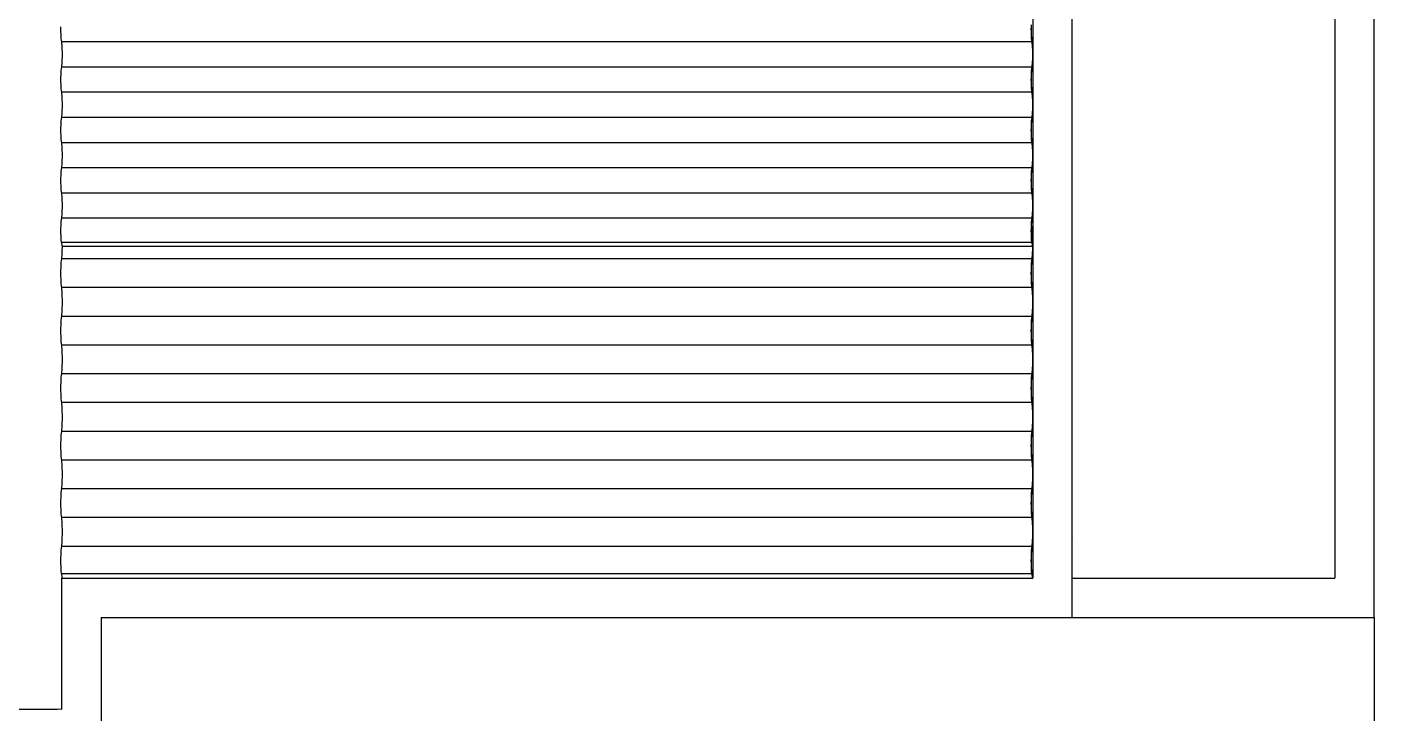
# Model space of a CAD drawing. Header units: millimetres. Extents: x 5512 to 5596, y 903 to 1082.
# Drawn here: x 5567.78 to 5576.09, y 971.57 to 975.81 of the extents above; entities that cross this region are included whole.
import ezdxf

# ---------------------------------------------------------------- set-up
doc = ezdxf.new("R2010")
doc.units = ezdxf.units.MM
doc.layers.add('0-COTAS', color=8, linetype='Continuous')

msp = doc.modelspace()

# ---------------------------------------------------------------- linework, layer by layer
at = {"layer": '0-COTAS'}
for p, q in [((5576.0936, 972.1628), (5576.0936, 1019.9533)), ((5575.8506, 1019.7103), (5575.8506, 972.4058)), ((5573.9876, 981.8026), (5573.9876, 972.4058)), ((5574.2306, 972.1628), (5574.2306, 981.8026)), ((5567.9868, 975.7925), (5567.9869, 975.808)), ((5567.9869, 975.7771), (5567.9868, 975.7925)), ((5567.9873, 975.7622), (5567.9869, 975.7771)), ((5567.988, 975.7481), (5567.9873, 975.7622)), ((5567.9889, 975.7352), (5567.988, 975.7481)), ((5573.9776, 975.7925), (5573.9778, 975.808)), ((5573.9778, 975.7771), (5573.9776, 975.7925)), ((5573.9782, 975.7622), (5573.9778, 975.7771)), ((5573.9788, 975.7481), (5573.9782, 975.7622)), ((5573.9787, 975.7925), (5573.9788, 975.8062)), ((5573.9788, 975.7789), (5573.9787, 975.7925)), ((5573.9788, 975.8062), (5573.9792, 975.8195)), ((5573.9792, 975.7656), (5573.9788, 975.7789)), ((5573.9797, 975.7352), (5573.9788, 975.7481)), ((5573.9797, 975.7531), (5573.9792, 975.7656)), ((5573.9805, 975.7417), (5573.9797, 975.7531)), ((5573.9815, 975.7318), (5573.9805, 975.7417)), ((5567.99, 975.724), (5567.9889, 975.7352)), ((5567.9912, 975.7148), (5567.99, 975.724)), ((5573.9821, 975.7148), (5567.9912, 975.7148)), ((5567.9925, 975.7055), (5567.9912, 975.7148)), ((5567.9936, 975.6943), (5567.9925, 975.7055)), ((5567.9945, 975.6815), (5567.9936, 975.6943)), ((5567.9952, 975.6674), (5567.9945, 975.6815)), ((5567.9956, 975.6524), (5567.9952, 975.6674)), ((5573.9808, 975.724), (5573.9797, 975.7352)), ((5573.9821, 975.7148), (5573.9808, 975.724)), ((5573.9815, 975.7318), (5573.9841, 975.7133)), ((5573.9834, 975.7055), (5573.9821, 975.7148)), ((5573.9845, 975.6943), (5573.9834, 975.7055)), ((5573.9853, 975.7008), (5573.9841, 975.7133)), ((5573.9854, 975.6815), (5573.9845, 975.6943)), ((5573.9863, 975.6865), (5573.9853, 975.7008)), ((5573.986, 975.6674), (5573.9854, 975.6815)), ((5573.9864, 975.6524), (5573.986, 975.6674)), ((5573.987, 975.6708), (5573.9863, 975.6865)), ((5573.9875, 975.6542), (5573.987, 975.6708)), ((5573.9876, 975.637), (5573.9875, 975.6542)), ((5567.9925, 975.5685), (5567.9936, 975.5797)), ((5567.9936, 975.5797), (5567.9945, 975.5926)), ((5567.9945, 975.5926), (5567.9952, 975.6067)), ((5567.9952, 975.6067), (5567.9956, 975.6216)), ((5567.9957, 975.637), (5567.9956, 975.6524)), ((5567.9956, 975.6216), (5567.9957, 975.637)), ((5573.9834, 975.5685), (5573.9845, 975.5797)), ((5573.9841, 975.5608), (5573.9853, 975.5733)), ((5573.9845, 975.5797), (5573.9854, 975.5926)), ((5573.9853, 975.5733), (5573.9863, 975.5875)), ((5573.9854, 975.5926), (5573.986, 975.6067)), ((5573.986, 975.6067), (5573.9864, 975.6216)), ((5573.9863, 975.5875), (5573.987, 975.6032)), ((5573.9865, 975.637), (5573.9864, 975.6524)), ((5573.9864, 975.6216), (5573.9865, 975.637)), ((5573.987, 975.6032), (5573.9875, 975.6199)), ((5573.9875, 975.6199), (5573.9876, 975.637)), ((5567.9868, 975.4815), (5567.9869, 975.4969)), ((5567.9869, 975.4969), (5567.9873, 975.5119)), ((5567.9873, 975.5119), (5567.988, 975.526)), ((5567.988, 975.526), (5567.9889, 975.5388)), ((5567.9889, 975.5388), (5567.99, 975.55)), ((5567.99, 975.55), (5567.9912, 975.5593)), ((5567.9912, 975.5593), (5567.9925, 975.5685)), ((5573.9821, 975.5593), (5567.9912, 975.5593)), ((5573.9776, 975.4815), (5573.9778, 975.4969)), ((5573.9778, 975.4969), (5573.9782, 975.5119)), ((5573.9782, 975.5119), (5573.9788, 975.526)), ((5573.9787, 975.4815), (5573.9788, 975.4952)), ((5573.9788, 975.526), (5573.9797, 975.5388)), ((5573.9788, 975.4952), (5573.9792, 975.5085)), ((5573.9792, 975.5085), (5573.9797, 975.521)), ((5573.9797, 975.5388), (5573.9808, 975.55)), ((5573.9797, 975.521), (5573.9805, 975.5324)), ((5573.9805, 975.5324), (5573.9815, 975.5423)), ((5573.9808, 975.55), (5573.9821, 975.5593)), ((5573.9815, 975.5423), (5573.9841, 975.5608)), ((5573.9821, 975.5593), (5573.9834, 975.5685)), ((5567.9869, 975.4661), (5567.9868, 975.4815)), ((5567.9873, 975.4511), (5567.9869, 975.4661)), ((5567.988, 975.437), (5567.9873, 975.4511)), ((5567.9889, 975.4242), (5567.988, 975.437)), ((5567.99, 975.413), (5567.9889, 975.4242)), ((5567.9912, 975.4038), (5567.99, 975.413)), ((5573.9821, 975.4038), (5567.9912, 975.4038)), ((5567.9925, 975.3945), (5567.9912, 975.4038)), ((5573.9778, 975.4661), (5573.9776, 975.4815)), ((5573.9782, 975.4511), (5573.9778, 975.4661)), ((5573.9788, 975.437), (5573.9782, 975.4511)), ((5573.9788, 975.4678), (5573.9787, 975.4815)), ((5573.9792, 975.4546), (5573.9788, 975.4678)), ((5573.9797, 975.4242), (5573.9788, 975.437)), ((5573.9797, 975.4421), (5573.9792, 975.4546)), ((5573.9805, 975.4307), (5573.9797, 975.4421)), ((5573.9808, 975.413), (5573.9797, 975.4242)), ((5573.9815, 975.4207), (5573.9805, 975.4307)), ((5573.9821, 975.4038), (5573.9808, 975.413)), ((5573.9841, 975.4022), (5573.9815, 975.4207)), ((5573.9834, 975.3945), (5573.9821, 975.4038)), ((5567.9936, 975.3833), (5567.9925, 975.3945)), ((5567.9945, 975.3705), (5567.9936, 975.3833)), ((5567.9952, 975.3564), (5567.9945, 975.3705)), ((5567.9956, 975.3414), (5567.9952, 975.3564)), ((5567.9957, 975.326), (5567.9956, 975.3414)), ((5567.9956, 975.3106), (5567.9957, 975.326)), ((5573.9845, 975.3833), (5573.9834, 975.3945)), ((5573.9853, 975.3898), (5573.9841, 975.4022)), ((5573.9854, 975.3705), (5573.9845, 975.3833)), ((5573.9863, 975.3755), (5573.9853, 975.3898)), ((5573.986, 975.3564), (5573.9854, 975.3705)), ((5573.9864, 975.3414), (5573.986, 975.3564)), ((5573.987, 975.3598), (5573.9863, 975.3755)), ((5573.9865, 975.326), (5573.9864, 975.3414)), ((5573.9864, 975.3106), (5573.9865, 975.326)), ((5573.9875, 975.3431), (5573.987, 975.3598)), ((5573.9876, 975.326), (5573.9875, 975.3431)), ((5573.9875, 975.3089), (5573.9876, 975.326)), ((5567.9889, 975.2278), (5567.99, 975.239)), ((5567.99, 975.239), (5567.9912, 975.2483)), ((5567.9912, 975.2483), (5567.9925, 975.2575)), ((5573.9821, 975.2483), (5567.9912, 975.2483)), ((5567.9925, 975.2575), (5567.9936, 975.2687)), ((5567.9936, 975.2687), (5567.9945, 975.2815)), ((5567.9945, 975.2815), (5567.9952, 975.2956)), ((5567.9952, 975.2956), (5567.9956, 975.3106)), ((5573.9797, 975.2278), (5573.9808, 975.239)), ((5573.9808, 975.239), (5573.9821, 975.2483)), ((5573.9815, 975.2313), (5573.9841, 975.2498)), ((5573.9821, 975.2483), (5573.9834, 975.2575)), ((5573.9834, 975.2575), (5573.9845, 975.2687)), ((5573.9841, 975.2498), (5573.9853, 975.2622)), ((5573.9845, 975.2687), (5573.9854, 975.2815)), ((5573.9853, 975.2622), (5573.9863, 975.2765)), ((5573.9854, 975.2815), (5573.986, 975.2956)), ((5573.986, 975.2956), (5573.9864, 975.3106)), ((5573.9863, 975.2765), (5573.987, 975.2922)), ((5573.987, 975.2922), (5573.9875, 975.3089)), ((5567.9868, 975.1705), (5567.9869, 975.1859)), ((5567.9869, 975.1551), (5567.9868, 975.1705)), ((5567.9869, 975.1859), (5567.9873, 975.2009)), ((5567.9873, 975.1401), (5567.9869, 975.1551)), ((5567.9873, 975.2009), (5567.988, 975.215)), ((5567.988, 975.215), (5567.9889, 975.2278)), ((5573.9776, 975.1705), (5573.9778, 975.1859)), ((5573.9778, 975.1551), (5573.9776, 975.1705)), ((5573.9778, 975.1859), (5573.9782, 975.2009)), ((5573.9782, 975.1401), (5573.9778, 975.1551)), ((5573.9782, 975.2009), (5573.9788, 975.215)), ((5573.9787, 975.1705), (5573.9788, 975.1842)), ((5573.9788, 975.1568), (5573.9787, 975.1705)), ((5573.9788, 975.215), (5573.9797, 975.2278)), ((5573.9788, 975.1842), (5573.9792, 975.1974)), ((5573.9792, 975.1435), (5573.9788, 975.1568)), ((5573.9792, 975.1974), (5573.9797, 975.21)), ((5573.9797, 975.21), (5573.9805, 975.2214)), ((5573.9805, 975.2214), (5573.9815, 975.2313)), ((5567.988, 975.126), (5567.9873, 975.1401)), ((5567.9889, 975.1132), (5567.988, 975.126)), ((5567.99, 975.102), (5567.9889, 975.1132)), ((5567.9912, 975.0927), (5567.99, 975.102)), ((5567.9925, 975.0835), (5567.9912, 975.0927)), ((5573.9821, 975.0927), (5567.9912, 975.0927)), ((5567.9936, 975.0723), (5567.9925, 975.0835)), ((5567.9945, 975.0595), (5567.9936, 975.0723)), ((5573.9788, 975.126), (5573.9782, 975.1401)), ((5573.9797, 975.1132), (5573.9788, 975.126)), ((5573.9797, 975.131), (5573.9792, 975.1435)), ((5573.9805, 975.1196), (5573.9797, 975.131)), ((5573.9808, 975.102), (5573.9797, 975.1132)), ((5573.9815, 975.1097), (5573.9805, 975.1196)), ((5573.9821, 975.0927), (5573.9808, 975.102)), ((5573.9841, 975.0912), (5573.9815, 975.1097)), ((5573.9834, 975.0835), (5573.9821, 975.0927)), ((5573.9845, 975.0723), (5573.9834, 975.0835)), ((5573.9853, 975.0787), (5573.9841, 975.0912)), ((5573.9854, 975.0595), (5573.9845, 975.0723)), ((5573.9863, 975.0645), (5573.9853, 975.0787)), ((5567.9952, 975.0454), (5567.9945, 975.0595)), ((5567.9956, 975.0304), (5567.9952, 975.0454)), ((5567.9952, 974.9846), (5567.9956, 974.9996)), ((5567.9957, 975.015), (5567.9956, 975.0304)), ((5567.9956, 974.9996), (5567.9957, 975.015)), ((5573.986, 975.0454), (5573.9854, 975.0595)), ((5573.9864, 975.0304), (5573.986, 975.0454)), ((5573.986, 974.9846), (5573.9864, 974.9996)), ((5573.987, 975.0488), (5573.9863, 975.0645)), ((5573.9865, 975.015), (5573.9864, 975.0304)), ((5573.9864, 974.9996), (5573.9865, 975.015)), ((5573.9875, 975.0321), (5573.987, 975.0488)), ((5573.987, 974.9812), (5573.9875, 974.9978)), ((5573.9876, 975.015), (5573.9875, 975.0321)), ((5573.9875, 974.9978), (5573.9876, 975.015)), ((5567.988, 974.9039), (5567.9889, 974.9168)), ((5567.9889, 974.9168), (5567.99, 974.928)), ((5567.99, 974.928), (5567.9912, 974.9372)), ((5567.9912, 974.9372), (5567.9925, 974.9465)), ((5573.9821, 974.9372), (5567.9912, 974.9372)), ((5567.9925, 974.9465), (5567.9936, 974.9577)), ((5567.9936, 974.9577), (5567.9945, 974.9705)), ((5567.9945, 974.9705), (5567.9952, 974.9846)), ((5573.9788, 974.9039), (5573.9797, 974.9168)), ((5573.9797, 974.9168), (5573.9808, 974.928)), ((5573.9797, 974.8989), (5573.9805, 974.9103)), ((5573.9805, 974.9103), (5573.9815, 974.9203)), ((5573.9808, 974.928), (5573.9821, 974.9372)), ((5573.9841, 974.9388), (5573.9815, 974.9203)), ((5573.9821, 974.9372), (5573.9834, 974.9465)), ((5573.9834, 974.9465), (5573.9845, 974.9577)), ((5573.9841, 974.9388), (5573.9853, 974.9512)), ((5573.9845, 974.9577), (5573.9854, 974.9705)), ((5573.9853, 974.9512), (5573.9863, 974.9655)), ((5573.9854, 974.9705), (5573.986, 974.9846)), ((5573.9863, 974.9655), (5573.987, 974.9812)), ((5567.9868, 974.8595), (5567.9869, 974.8749)), ((5567.9869, 974.8441), (5567.9868, 974.8595)), ((5567.9869, 974.8749), (5567.9873, 974.8898)), ((5567.9873, 974.8291), (5567.9869, 974.8441)), ((5567.9873, 974.8898), (5567.988, 974.9039)), ((5567.988, 974.815), (5567.9873, 974.8291)), ((5573.9776, 974.8595), (5573.9778, 974.8749)), ((5573.9778, 974.8441), (5573.9776, 974.8595)), ((5573.9778, 974.8749), (5573.9782, 974.8898)), ((5573.9782, 974.8291), (5573.9778, 974.8441)), ((5573.9782, 974.8898), (5573.9788, 974.9039)), ((5573.9788, 974.815), (5573.9782, 974.8291)), ((5573.9787, 974.8595), (5573.9788, 974.8731)), ((5573.9788, 974.8458), (5573.9787, 974.8595)), ((5573.9788, 974.8731), (5573.9792, 974.8864)), ((5573.9792, 974.8325), (5573.9788, 974.8458)), ((5573.9792, 974.8864), (5573.9797, 974.8989)), ((5573.9797, 974.82), (5573.9792, 974.8325)), ((5567.9889, 974.8022), (5567.988, 974.815)), ((5567.99, 974.791), (5567.9889, 974.8022)), ((5567.9912, 974.7817), (5567.99, 974.791)), ((5573.9821, 974.7817), (5567.9912, 974.7817)), ((5567.9925, 974.7725), (5567.9912, 974.7817)), ((5567.9936, 974.7613), (5567.9925, 974.7725)), ((5567.9945, 974.7484), (5567.9936, 974.7613)), ((5567.9952, 974.7343), (5567.9945, 974.7484)), ((5573.9797, 974.8022), (5573.9788, 974.815)), ((5573.9805, 974.8086), (5573.9797, 974.82)), ((5573.9808, 974.791), (5573.9797, 974.8022)), ((5573.9815, 974.7987), (5573.9805, 974.8086)), ((5573.9821, 974.7817), (5573.9808, 974.791)), ((5573.9841, 974.7802), (5573.9815, 974.7987)), ((5573.9834, 974.7725), (5573.9821, 974.7817)), ((5573.9845, 974.7613), (5573.9834, 974.7725)), ((5573.9853, 974.7677), (5573.9841, 974.7802)), ((5573.9854, 974.7484), (5573.9845, 974.7613)), ((5573.9863, 974.7534), (5573.9853, 974.7677)), ((5573.986, 974.7343), (5573.9854, 974.7484)), ((5573.987, 974.7378), (5573.9863, 974.7534)), ((5567.9936, 974.6467), (5567.9945, 974.6595)), ((5567.9945, 974.6595), (5567.9952, 974.6736)), ((5567.9956, 974.7194), (5567.9952, 974.7343)), ((5567.9952, 974.6736), (5567.9956, 974.6886)), ((5567.9957, 974.704), (5567.9956, 974.7194)), ((5567.9956, 974.6886), (5567.9957, 974.704)), ((5573.9845, 974.6467), (5573.9854, 974.6595)), ((5573.9854, 974.6595), (5573.986, 974.6736)), ((5573.9864, 974.7194), (5573.986, 974.7343)), ((5573.986, 974.6736), (5573.9864, 974.6886)), ((5573.9863, 974.6545), (5573.987, 974.6702)), ((5573.9865, 974.704), (5573.9864, 974.7194)), ((5573.9864, 974.6886), (5573.9865, 974.704)), ((5573.9875, 974.7211), (5573.987, 974.7378)), ((5573.987, 974.6702), (5573.9875, 974.6868)), ((5573.9876, 974.704), (5573.9875, 974.7211)), ((5573.9875, 974.6868), (5573.9876, 974.704)), ((5567.9869, 974.5639), (5567.9873, 974.5788)), ((5567.9873, 974.5788), (5567.988, 974.5929)), ((5567.988, 974.5929), (5567.9889, 974.6058)), ((5567.9889, 974.6058), (5567.99, 974.617)), ((5567.99, 974.617), (5567.9912, 974.6262)), ((5567.9912, 974.6262), (5567.9925, 974.6355)), ((5573.9821, 974.6262), (5567.9912, 974.6262)), ((5567.9925, 974.6355), (5567.9936, 974.6467)), ((5573.9778, 974.5639), (5573.9782, 974.5788)), ((5573.9782, 974.5788), (5573.9788, 974.5929)), ((5573.9788, 974.5929), (5573.9797, 974.6058)), ((5573.9791, 974.5716), (5573.9792, 974.5754)), ((5573.9792, 974.5754), (5573.9793, 974.579)), ((5573.9793, 974.579), (5573.9797, 974.5879)), ((5573.9817, 974.579), (5573.9793, 974.579)), ((5573.9797, 974.6058), (5573.9808, 974.617)), ((5573.9797, 974.5879), (5573.9805, 974.5993)), ((5573.9805, 974.5993), (5573.9815, 974.6092)), ((5573.9808, 974.617), (5573.9821, 974.6262)), ((5573.9809, 974.5716), (5573.9817, 974.579)), ((5573.9815, 974.6092), (5573.9841, 974.6277)), ((5573.9841, 974.552), (5573.9817, 974.579)), ((5573.9821, 974.6262), (5573.9834, 974.6355)), ((5573.9834, 974.6355), (5573.9845, 974.6467)), ((5573.9841, 974.6277), (5573.9853, 974.6402)), ((5573.9853, 974.6402), (5573.9863, 974.6545)), ((5567.9868, 974.5484), (5567.9869, 974.5639)), ((5567.9869, 974.533), (5567.9868, 974.5484)), ((5567.9873, 974.5181), (5567.9869, 974.533)), ((5567.988, 974.504), (5567.9873, 974.5181)), ((5567.9889, 974.4911), (5567.988, 974.504)), ((5567.99, 974.4799), (5567.9889, 974.4911)), ((5573.9776, 974.5484), (5573.9778, 974.5639)), ((5573.9778, 974.533), (5573.9776, 974.5484)), ((5573.9782, 974.5181), (5573.9778, 974.533)), ((5573.9788, 974.504), (5573.9782, 974.5181)), ((5573.9787, 974.5484), (5573.9788, 974.5621)), ((5573.9787, 974.5431), (5573.9787, 974.5484)), ((5573.9834, 974.5431), (5573.9787, 974.5431)), ((5573.9788, 974.5348), (5573.9787, 974.5431)), ((5573.9788, 974.5621), (5573.9791, 974.5716)), ((5573.9792, 974.5215), (5573.9788, 974.5348)), ((5573.9797, 974.4911), (5573.9788, 974.504)), ((5573.9809, 974.5716), (5573.9791, 974.5716)), ((5573.9797, 974.509), (5573.9792, 974.5215)), ((5573.9805, 974.4976), (5573.9797, 974.509)), ((5573.9808, 974.4799), (5573.9797, 974.4911)), ((5573.984, 974.4627), (5573.9805, 974.4976)), ((5573.9826, 974.552), (5573.9809, 974.5716)), ((5573.9841, 974.552), (5573.9826, 974.552)), ((5573.9834, 974.5431), (5573.9826, 974.552)), ((5573.9834, 974.5431), (5573.9841, 974.552)), ((5573.9834, 974.5431), (5573.9845, 974.5304)), ((5573.9841, 974.552), (5573.9853, 974.5377)), ((5573.9854, 974.5157), (5573.9845, 974.5304)), ((5573.9863, 974.5214), (5573.9853, 974.5377)), ((5573.986, 974.4996), (5573.9854, 974.5157)), ((5573.9864, 974.4825), (5573.986, 974.4996)), ((5573.987, 974.5035), (5573.9863, 974.5214)), ((5573.9875, 974.4845), (5573.987, 974.5035)), ((5567.99, 974.4799), (5573.9808, 974.4799)), ((5567.99, 974.4799), (5567.9924, 974.455)), ((5567.9924, 974.455), (5567.9956, 974.455)), ((5567.9936, 974.3995), (5567.9945, 974.4142)), ((5567.9945, 974.4142), (5567.9952, 974.4303)), ((5567.9952, 974.4303), (5567.9956, 974.4474)), ((5567.9956, 974.4474), (5567.9956, 974.455)), ((5567.9956, 974.455), (5573.9833, 974.455)), ((5573.9808, 974.4799), (5573.9833, 974.455)), ((5573.984, 974.4627), (5573.9833, 974.455)), ((5573.9845, 974.3995), (5573.9854, 974.4142)), ((5573.9853, 974.3922), (5573.9863, 974.4085)), ((5573.9854, 974.4142), (5573.986, 974.4303)), ((5573.986, 974.4303), (5573.9864, 974.4474)), ((5573.9863, 974.4085), (5573.987, 974.4264)), ((5573.9865, 974.4649), (5573.9864, 974.4825)), ((5573.9864, 974.4474), (5573.9865, 974.4649)), ((5573.987, 974.4264), (5573.9875, 974.4454)), ((5573.9876, 974.4649), (5573.9875, 974.4845)), ((5573.9875, 974.4454), (5573.9876, 974.4649)), ((5567.9873, 974.3221), (5567.988, 974.3382)), ((5567.988, 974.3382), (5567.9889, 974.3529)), ((5567.9889, 974.3529), (5567.99, 974.3656)), ((5567.99, 974.3656), (5567.9912, 974.3762)), ((5567.9912, 974.3762), (5567.9925, 974.3868)), ((5573.9821, 974.3762), (5567.9912, 974.3762)), ((5567.9925, 974.3868), (5567.9936, 974.3995)), ((5573.9782, 974.3221), (5573.9788, 974.3382)), ((5573.9788, 974.3382), (5573.9797, 974.3529)), ((5573.9792, 974.3182), (5573.9797, 974.3325)), ((5573.9797, 974.3529), (5573.9808, 974.3656)), ((5573.9797, 974.3325), (5573.9805, 974.3455)), ((5573.9805, 974.3455), (5573.9815, 974.3568)), ((5573.9808, 974.3656), (5573.9821, 974.3762)), ((5573.9841, 974.3779), (5573.9815, 974.3568)), ((5573.9821, 974.3762), (5573.9834, 974.3868)), ((5573.9834, 974.3868), (5573.9845, 974.3995)), ((5573.9841, 974.3779), (5573.9853, 974.3922)), ((5567.9868, 974.2875), (5567.9869, 974.305)), ((5567.9869, 974.2699), (5567.9868, 974.2875)), ((5567.9869, 974.305), (5567.9873, 974.3221)), ((5567.9873, 974.2528), (5567.9869, 974.2699)), ((5567.988, 974.2367), (5567.9873, 974.2528)), ((5573.9776, 974.2875), (5573.9778, 974.305)), ((5573.9778, 974.2699), (5573.9776, 974.2875)), ((5573.9778, 974.305), (5573.9782, 974.3221)), ((5573.9782, 974.2528), (5573.9778, 974.2699)), ((5573.9788, 974.2367), (5573.9782, 974.2528)), ((5573.9787, 974.2875), (5573.9788, 974.3031)), ((5573.9788, 974.2718), (5573.9787, 974.2875)), ((5573.9788, 974.3031), (5573.9792, 974.3182)), ((5573.9792, 974.2567), (5573.9788, 974.2718)), ((5573.9797, 974.2424), (5573.9792, 974.2567)), ((5573.9805, 974.2294), (5573.9797, 974.2424)), ((5567.9889, 974.222), (5567.988, 974.2367)), ((5567.99, 974.2093), (5567.9889, 974.222)), ((5567.9912, 974.1987), (5567.99, 974.2093)), ((5573.9821, 974.1987), (5567.9912, 974.1987)), ((5567.9925, 974.1881), (5567.9912, 974.1987)), ((5567.9936, 974.1754), (5567.9925, 974.1881)), ((5567.9945, 974.1607), (5567.9936, 974.1754)), ((5567.9952, 974.1446), (5567.9945, 974.1607)), ((5573.9797, 974.222), (5573.9788, 974.2367)), ((5573.9808, 974.2093), (5573.9797, 974.222)), ((5573.9815, 974.2181), (5573.9805, 974.2294)), ((5573.9821, 974.1987), (5573.9808, 974.2093)), ((5573.9815, 974.2181), (5573.9841, 974.197)), ((5573.9834, 974.1881), (5573.9821, 974.1987)), ((5573.9845, 974.1754), (5573.9834, 974.1881)), ((5573.9853, 974.1827), (5573.9841, 974.197)), ((5573.9854, 974.1607), (5573.9845, 974.1754)), ((5573.9863, 974.1664), (5573.9853, 974.1827)), ((5573.986, 974.1446), (5573.9854, 974.1607)), ((5573.987, 974.1485), (5573.9863, 974.1664)), ((5567.9945, 974.0592), (5567.9952, 974.0753)), ((5567.9956, 974.1275), (5567.9952, 974.1446)), ((5567.9952, 974.0753), (5567.9956, 974.0924)), ((5567.9957, 974.11), (5567.9956, 974.1275)), ((5567.9956, 974.0924), (5567.9957, 974.11)), ((5573.9854, 974.0592), (5573.986, 974.0753)), ((5573.9864, 974.1275), (5573.986, 974.1446)), ((5573.986, 974.0753), (5573.9864, 974.0924)), ((5573.9865, 974.11), (5573.9864, 974.1275)), ((5573.9864, 974.0924), (5573.9865, 974.11)), ((5573.9875, 974.1295), (5573.987, 974.1485)), ((5573.987, 974.0714), (5573.9875, 974.0904)), ((5573.9876, 974.11), (5573.9875, 974.1295)), ((5573.9875, 974.0904), (5573.9876, 974.11)), ((5573.9876, 974.11), (5573.9876, 973.755)), ((5567.988, 973.9832), (5567.9889, 973.9979)), ((5567.9889, 973.9979), (5567.99, 974.0107)), ((5567.99, 974.0107), (5567.9912, 974.0212)), ((5567.9912, 974.0212), (5567.9925, 974.0318)), ((5573.9821, 974.0212), (5567.9912, 974.0212)), ((5567.9925, 974.0318), (5567.9936, 974.0445)), ((5567.9936, 974.0445), (5567.9945, 974.0592)), ((5573.9788, 973.9832), (5573.9797, 973.9979)), ((5573.9797, 973.9979), (5573.9808, 974.0107)), ((5573.9797, 973.9775), (5573.9805, 973.9905)), ((5573.9805, 973.9905), (5573.9815, 974.0018)), ((5573.9808, 974.0107), (5573.9821, 974.0212)), ((5573.9841, 974.023), (5573.9815, 974.0018)), ((5573.9821, 974.0212), (5573.9834, 974.0318)), ((5573.9834, 974.0318), (5573.9845, 974.0445)), ((5573.9841, 974.023), (5573.9853, 974.0372)), ((5573.9845, 974.0445), (5573.9854, 974.0592)), ((5573.9853, 974.0372), (5573.9863, 974.0535)), ((5573.9863, 974.0535), (5573.987, 974.0714)), ((5567.9868, 973.9325), (5567.9869, 973.95)), ((5567.9869, 973.9149), (5567.9868, 973.9325)), ((5567.9869, 973.95), (5567.9873, 973.9671)), ((5567.9873, 973.8978), (5567.9869, 973.9149)), ((5567.9873, 973.9671), (5567.988, 973.9832)), ((5573.9776, 973.9325), (5573.9778, 973.95)), ((5573.9778, 973.9149), (5573.9776, 973.9325)), ((5573.9778, 973.95), (5573.9782, 973.9671)), ((5573.9782, 973.8978), (5573.9778, 973.9149)), ((5573.9782, 973.9671), (5573.9788, 973.9832)), ((5573.9787, 973.9325), (5573.9788, 973.9481)), ((5573.9788, 973.9169), (5573.9787, 973.9325)), ((5573.9788, 973.9481), (5573.9792, 973.9632)), ((5573.9792, 973.9017), (5573.9788, 973.9169)), ((5573.9792, 973.9632), (5573.9797, 973.9775)), ((5567.988, 973.8817), (5567.9873, 973.8978)), ((5567.9889, 973.867), (5567.988, 973.8817)), ((5567.99, 973.8543), (5567.9889, 973.867)), ((5567.9912, 973.8437), (5567.99, 973.8543)), ((5573.9821, 973.8437), (5567.9912, 973.8437)), ((5567.9925, 973.8332), (5567.9912, 973.8437)), ((5567.9936, 973.8204), (5567.9925, 973.8332)), ((5573.9788, 973.8817), (5573.9782, 973.8978)), ((5573.9797, 973.867), (5573.9788, 973.8817)), ((5573.9797, 973.8874), (5573.9792, 973.9017)), ((5573.9805, 973.8744), (5573.9797, 973.8874)), ((5573.9808, 973.8543), (5573.9797, 973.867)), ((5573.9815, 973.8631), (5573.9805, 973.8744)), ((5573.9821, 973.8437), (5573.9808, 973.8543)), ((5573.9815, 973.8631), (5573.9841, 973.842)), ((5573.9834, 973.8332), (5573.9821, 973.8437)), ((5573.9845, 973.8204), (5573.9834, 973.8332)), ((5573.9853, 973.8277), (5573.9841, 973.842)), ((5573.9863, 973.8114), (5573.9853, 973.8277)), ((5567.9945, 973.8057), (5567.9936, 973.8204)), ((5567.9952, 973.7896), (5567.9945, 973.8057)), ((5567.9956, 973.7725), (5567.9952, 973.7896)), ((5567.9957, 973.755), (5567.9956, 973.7725)), ((5567.9956, 973.7374), (5567.9957, 973.755)), ((5573.9854, 973.8057), (5573.9845, 973.8204)), ((5573.986, 973.7896), (5573.9854, 973.8057)), ((5573.9864, 973.7725), (5573.986, 973.7896)), ((5573.987, 973.7935), (5573.9863, 973.8114)), ((5573.9865, 973.755), (5573.9864, 973.7725)), ((5573.9864, 973.7374), (5573.9865, 973.755)), ((5573.9875, 973.7745), (5573.987, 973.7935)), ((5573.9876, 973.755), (5573.9875, 973.7745)), ((5573.9875, 973.7354), (5573.9876, 973.755)), ((5567.99, 973.6557), (5567.9912, 973.6662)), ((5567.9912, 973.6662), (5567.9925, 973.6768)), ((5573.9821, 973.6662), (5567.9912, 973.6662)), ((5567.9925, 973.6768), (5567.9936, 973.6895)), ((5567.9936, 973.6895), (5567.9945, 973.7042)), ((5567.9945, 973.7042), (5567.9952, 973.7203)), ((5567.9952, 973.7203), (5567.9956, 973.7374)), ((5573.9808, 973.6557), (5573.9821, 973.6662)), ((5573.9815, 973.6468), (5573.9841, 973.668)), ((5573.9821, 973.6662), (5573.9834, 973.6768)), ((5573.9834, 973.6768), (5573.9845, 973.6895)), ((5573.9841, 973.668), (5573.9853, 973.6822)), ((5573.9845, 973.6895), (5573.9854, 973.7042)), ((5573.9853, 973.6822), (5573.9863, 973.6985)), ((5573.9854, 973.7042), (5573.986, 973.7203)), ((5573.986, 973.7203), (5573.9864, 973.7374)), ((5573.9863, 973.6985), (5573.987, 973.7164)), ((5573.987, 973.7164), (5573.9875, 973.7354)), ((5567.9868, 973.5775), (5567.9869, 973.595)), ((5567.9869, 973.5599), (5567.9868, 973.5775)), ((5567.9869, 973.595), (5567.9873, 973.6121)), ((5567.9873, 973.6121), (5567.988, 973.6282)), ((5567.988, 973.6282), (5567.9889, 973.6429)), ((5567.9889, 973.6429), (5567.99, 973.6557)), ((5573.9776, 973.5775), (5573.9778, 973.595)), ((5573.9778, 973.5599), (5573.9776, 973.5775)), ((5573.9778, 973.595), (5573.9782, 973.6121)), ((5573.9782, 973.6121), (5573.9788, 973.6282)), ((5573.9787, 973.5775), (5573.9788, 973.5931)), ((5573.9788, 973.5619), (5573.9787, 973.5775)), ((5573.9788, 973.6282), (5573.9797, 973.6429)), ((5573.9788, 973.5931), (5573.9792, 973.6082)), ((5573.9792, 973.6082), (5573.9797, 973.6225)), ((5573.9797, 973.6429), (5573.9808, 973.6557)), ((5573.9797, 973.6225), (5573.9805, 973.6355)), ((5573.9805, 973.6355), (5573.9815, 973.6468)), ((5567.9873, 973.5428), (5567.9869, 973.5599)), ((5567.988, 973.5267), (5567.9873, 973.5428)), ((5567.9889, 973.512), (5567.988, 973.5267)), ((5567.99, 973.4993), (5567.9889, 973.512)), ((5567.9912, 973.4887), (5567.99, 973.4993)), ((5573.9782, 973.5428), (5573.9778, 973.5599)), ((5573.9788, 973.5267), (5573.9782, 973.5428)), ((5573.9792, 973.5467), (5573.9788, 973.5619)), ((5573.9797, 973.512), (5573.9788, 973.5267)), ((5573.9797, 973.5324), (5573.9792, 973.5467)), ((5573.9805, 973.5194), (5573.9797, 973.5324)), ((5573.9808, 973.4993), (5573.9797, 973.512)), ((5573.9815, 973.5081), (5573.9805, 973.5194)), ((5573.9821, 973.4887), (5573.9808, 973.4993)), ((5573.9841, 973.487), (5573.9815, 973.5081)), ((5573.9821, 973.4887), (5567.9912, 973.4887)), ((5567.9925, 973.4782), (5567.9912, 973.4887)), ((5567.9936, 973.4654), (5567.9925, 973.4782)), ((5567.9945, 973.4507), (5567.9936, 973.4654)), ((5567.9952, 973.4346), (5567.9945, 973.4507)), ((5567.9956, 973.4175), (5567.9952, 973.4346)), ((5567.9957, 973.4), (5567.9956, 973.4175)), ((5573.9834, 973.4782), (5573.9821, 973.4887)), ((5573.9845, 973.4654), (5573.9834, 973.4782)), ((5573.9853, 973.4727), (5573.9841, 973.487)), ((5573.9854, 973.4507), (5573.9845, 973.4654)), ((5573.9863, 973.4564), (5573.9853, 973.4727)), ((5573.986, 973.4346), (5573.9854, 973.4507)), ((5573.9864, 973.4175), (5573.986, 973.4346)), ((5573.987, 973.4385), (5573.9863, 973.4564)), ((5573.9865, 973.4), (5573.9864, 973.4175)), ((5573.9875, 973.4195), (5573.987, 973.4385)), ((5573.9876, 973.4), (5573.9875, 973.4195)), ((5567.9925, 973.3218), (5567.9936, 973.3346)), ((5567.9936, 973.3346), (5567.9945, 973.3492)), ((5567.9945, 973.3492), (5567.9952, 973.3653)), ((5567.9952, 973.3653), (5567.9956, 973.3824)), ((5567.9956, 973.3824), (5567.9957, 973.4)), ((5573.9834, 973.3218), (5573.9845, 973.3346)), ((5573.9841, 973.313), (5573.9853, 973.3272)), ((5573.9845, 973.3346), (5573.9854, 973.3492)), ((5573.9853, 973.3272), (5573.9863, 973.3435)), ((5573.9854, 973.3492), (5573.986, 973.3653)), ((5573.986, 973.3653), (5573.9864, 973.3824)), ((5573.9863, 973.3435), (5573.987, 973.3614)), ((5573.9864, 973.3824), (5573.9865, 973.4)), ((5573.987, 973.3614), (5573.9875, 973.3804)), ((5573.9875, 973.3804), (5573.9876, 973.4)), ((5567.9869, 973.24), (5567.9873, 973.2571)), ((5567.9873, 973.2571), (5567.988, 973.2732)), ((5567.988, 973.2732), (5567.9889, 973.2879)), ((5567.9889, 973.2879), (5567.99, 973.3007)), ((5567.99, 973.3007), (5567.9912, 973.3112)), ((5567.9912, 973.3112), (5567.9925, 973.3218)), ((5573.9821, 973.3112), (5567.9912, 973.3112)), ((5573.9778, 973.24), (5573.9782, 973.2571)), ((5573.9782, 973.2571), (5573.9788, 973.2732)), ((5573.9788, 973.2732), (5573.9797, 973.2879)), ((5573.9788, 973.2381), (5573.9792, 973.2532)), ((5573.9792, 973.2532), (5573.9797, 973.2675)), ((5573.9797, 973.2879), (5573.9808, 973.3007)), ((5573.9797, 973.2675), (5573.9805, 973.2805)), ((5573.9805, 973.2805), (5573.9815, 973.2919)), ((5573.9808, 973.3007), (5573.9821, 973.3112)), ((5573.9815, 973.2919), (5573.9841, 973.313)), ((5573.9821, 973.3112), (5573.9834, 973.3218)), ((5567.9868, 973.2225), (5567.9869, 973.24)), ((5567.9869, 973.2049), (5567.9868, 973.2225)), ((5567.9873, 973.1878), (5567.9869, 973.2049)), ((5567.988, 973.1717), (5567.9873, 973.1878)), ((5567.9889, 973.1571), (5567.988, 973.1717)), ((5573.9776, 973.2225), (5573.9778, 973.24)), ((5573.9778, 973.2049), (5573.9776, 973.2225)), ((5573.9782, 973.1878), (5573.9778, 973.2049)), ((5573.9788, 973.1717), (5573.9782, 973.1878)), ((5573.9787, 973.2225), (5573.9788, 973.2381)), ((5573.9788, 973.2069), (5573.9787, 973.2225)), ((5573.9792, 973.1917), (5573.9788, 973.2069)), ((5573.9797, 973.1571), (5573.9788, 973.1717)), ((5573.9797, 973.1774), (5573.9792, 973.1917)), ((5573.9805, 973.1644), (5573.9797, 973.1774)), ((5573.9815, 973.1531), (5573.9805, 973.1644)), ((5567.99, 973.1443), (5567.9889, 973.1571)), ((5567.9912, 973.1337), (5567.99, 973.1443)), ((5567.9925, 973.1232), (5567.9912, 973.1337)), ((5573.9821, 973.1337), (5567.9912, 973.1337)), ((5567.9936, 973.1104), (5567.9925, 973.1232)), ((5567.9945, 973.0957), (5567.9936, 973.1104)), ((5567.9952, 973.0796), (5567.9945, 973.0957)), ((5567.9956, 973.0626), (5567.9952, 973.0796)), ((5573.9808, 973.1443), (5573.9797, 973.1571)), ((5573.9821, 973.1337), (5573.9808, 973.1443)), ((5573.9841, 973.132), (5573.9815, 973.1531)), ((5573.9834, 973.1232), (5573.9821, 973.1337)), ((5573.9845, 973.1104), (5573.9834, 973.1232)), ((5573.9853, 973.1177), (5573.9841, 973.132)), ((5573.9854, 973.0957), (5573.9845, 973.1104)), ((5573.9863, 973.1014), (5573.9853, 973.1177)), ((5573.986, 973.0796), (5573.9854, 973.0957)), ((5573.9864, 973.0626), (5573.986, 973.0796)), ((5573.987, 973.0835), (5573.9863, 973.1014)), ((5573.9875, 973.0645), (5573.987, 973.0835)), ((5567.9936, 972.9796), (5567.9945, 972.9942)), ((5567.9945, 972.9942), (5567.9952, 973.0103)), ((5567.9952, 973.0103), (5567.9956, 973.0274)), ((5567.9957, 973.045), (5567.9956, 973.0626)), ((5567.9956, 973.0274), (5567.9957, 973.045)), ((5573.9845, 972.9796), (5573.9854, 972.9942)), ((5573.9854, 972.9942), (5573.986, 973.0103)), ((5573.986, 973.0103), (5573.9864, 973.0274)), ((5573.9863, 972.9885), (5573.987, 973.0064)), ((5573.9865, 973.045), (5573.9864, 973.0626)), ((5573.9864, 973.0274), (5573.9865, 973.045)), ((5573.987, 973.0064), (5573.9875, 973.0254)), ((5573.9876, 973.045), (5573.9875, 973.0645)), ((5573.9875, 973.0254), (5573.9876, 973.045)), ((5567.9873, 972.9021), (5567.988, 972.9182)), ((5567.988, 972.9182), (5567.9889, 972.9329)), ((5567.9889, 972.9329), (5567.99, 972.9457)), ((5567.99, 972.9457), (5567.9912, 972.9562)), ((5567.9912, 972.9562), (5567.9925, 972.9668)), ((5573.9821, 972.9562), (5567.9912, 972.9562)), ((5567.9925, 972.9668), (5567.9936, 972.9796)), ((5573.9782, 972.9021), (5573.9788, 972.9182)), ((5573.9788, 972.9182), (5573.9797, 972.9329)), ((5573.9792, 972.8982), (5573.9797, 972.9125)), ((5573.9797, 972.9329), (5573.9808, 972.9457)), ((5573.9797, 972.9125), (5573.9805, 972.9255)), ((5573.9805, 972.9255), (5573.9815, 972.9369)), ((5573.9808, 972.9457), (5573.9821, 972.9562)), ((5573.9841, 972.958), (5573.9815, 972.9369)), ((5573.9821, 972.9562), (5573.9834, 972.9668)), ((5573.9834, 972.9668), (5573.9845, 972.9796)), ((5573.9841, 972.958), (5573.9853, 972.9722)), ((5573.9853, 972.9722), (5573.9863, 972.9885)), ((5567.9868, 972.8675), (5567.9869, 972.8851)), ((5567.9869, 972.8499), (5567.9868, 972.8675)), ((5567.9869, 972.8851), (5567.9873, 972.9021)), ((5567.9873, 972.8328), (5567.9869, 972.8499)), ((5567.988, 972.8167), (5567.9873, 972.8328)), ((5573.9776, 972.8675), (5573.9778, 972.8851)), ((5573.9778, 972.8499), (5573.9776, 972.8675)), ((5573.9778, 972.8851), (5573.9782, 972.9021)), ((5573.9782, 972.8328), (5573.9778, 972.8499)), ((5573.9788, 972.8167), (5573.9782, 972.8328)), ((5573.9787, 972.8675), (5573.9788, 972.8831)), ((5573.9788, 972.8519), (5573.9787, 972.8675)), ((5573.9788, 972.8831), (5573.9792, 972.8982)), ((5573.9792, 972.8367), (5573.9788, 972.8519)), ((5573.9797, 972.8224), (5573.9792, 972.8367)), ((5567.9889, 972.8021), (5567.988, 972.8167)), ((5567.99, 972.7893), (5567.9889, 972.8021)), ((5567.9912, 972.7787), (5567.99, 972.7893)), ((5573.9821, 972.7787), (5567.9912, 972.7787)), ((5567.9925, 972.7682), (5567.9912, 972.7787)), ((5567.9936, 972.7554), (5567.9925, 972.7682)), ((5567.9945, 972.7407), (5567.9936, 972.7554)), ((5573.9797, 972.8021), (5573.9788, 972.8167)), ((5573.9805, 972.8094), (5573.9797, 972.8224)), ((5573.9808, 972.7893), (5573.9797, 972.8021)), ((5573.9815, 972.7981), (5573.9805, 972.8094)), ((5573.9821, 972.7787), (5573.9808, 972.7893)), ((5573.9841, 972.777), (5573.9815, 972.7981)), ((5573.9834, 972.7682), (5573.9821, 972.7787)), ((5573.9845, 972.7554), (5573.9834, 972.7682)), ((5573.9853, 972.7627), (5573.9841, 972.777)), ((5573.9854, 972.7407), (5573.9845, 972.7554)), ((5573.9863, 972.7465), (5573.9853, 972.7627)), ((5573.987, 972.7285), (5573.9863, 972.7465)), ((5567.9952, 972.7246), (5567.9945, 972.7407)), ((5567.9956, 972.7076), (5567.9952, 972.7246)), ((5567.9952, 972.6553), (5567.9956, 972.6724)), ((5567.9957, 972.69), (5567.9956, 972.7076)), ((5567.9956, 972.6724), (5567.9957, 972.69)), ((5573.986, 972.7246), (5573.9854, 972.7407)), ((5573.9864, 972.7076), (5573.986, 972.7246)), ((5573.986, 972.6553), (5573.9864, 972.6724)), ((5573.9865, 972.69), (5573.9864, 972.7076)), ((5573.9864, 972.6724), (5573.9865, 972.69)), ((5573.9875, 972.7095), (5573.987, 972.7285)), ((5573.987, 972.6514), (5573.9875, 972.6704)), ((5573.9876, 972.69), (5573.9875, 972.7095)), ((5573.9875, 972.6704), (5573.9876, 972.69)), ((5574.2308, 972.6612), (5574.2306, 972.6614)), ((5574.2306, 972.6589), (5574.2306, 972.6614)), ((5574.2308, 972.6612), (5574.231, 972.6609)), ((5574.2308, 972.6591), (5574.231, 972.6594)), ((5574.2312, 972.6605), (5574.231, 972.6609)), ((5574.231, 972.6594), (5574.2312, 972.6598)), ((5574.2312, 972.6601), (5574.2312, 972.6605)), ((5574.2312, 972.6598), (5574.2312, 972.6601)), ((5567.988, 972.5632), (5567.9889, 972.5779)), ((5567.9889, 972.5779), (5567.99, 972.5907)), ((5567.99, 972.5907), (5567.9912, 972.6012)), ((5567.9912, 972.6012), (5567.9925, 972.6118)), ((5573.9821, 972.6012), (5567.9912, 972.6012)), ((5567.9925, 972.6118), (5567.9936, 972.6246)), ((5567.9936, 972.6246), (5567.9945, 972.6392)), ((5567.9945, 972.6392), (5567.9952, 972.6553)), ((5573.9788, 972.5632), (5573.9797, 972.5779)), ((5573.9797, 972.5779), (5573.9808, 972.5907)), ((5573.9805, 972.5705), (5573.9815, 972.5819)), ((5573.9808, 972.5907), (5573.9821, 972.6012)), ((5573.9815, 972.5819), (5573.9841, 972.603)), ((5573.9821, 972.6012), (5573.9834, 972.6118)), ((5573.9834, 972.6118), (5573.9845, 972.6246)), ((5573.9841, 972.603), (5573.9853, 972.6172)), ((5573.9845, 972.6246), (5573.9854, 972.6392)), ((5573.9853, 972.6172), (5573.9863, 972.6335)), ((5573.9854, 972.6392), (5573.986, 972.6553)), ((5573.9863, 972.6335), (5573.987, 972.6514)), ((5574.2306, 972.6589), (5574.2308, 972.6591)), ((5567.9868, 972.5125), (5567.9869, 972.5301)), ((5567.9869, 972.4949), (5567.9868, 972.5125)), ((5567.9869, 972.5301), (5567.9873, 972.5471)), ((5567.9873, 972.4778), (5567.9869, 972.4949)), ((5567.9873, 972.5471), (5567.988, 972.5632)), ((5573.9776, 972.5125), (5573.9778, 972.5301)), ((5573.9778, 972.4949), (5573.9776, 972.5125)), ((5573.9778, 972.5301), (5573.9782, 972.5471)), ((5573.9782, 972.4778), (5573.9778, 972.4949)), ((5573.9782, 972.5471), (5573.9788, 972.5632)), ((5573.9787, 972.5125), (5573.9788, 972.5281)), ((5573.9788, 972.4969), (5573.9787, 972.5125)), ((5573.9788, 972.5281), (5573.9792, 972.5432)), ((5573.9792, 972.4817), (5573.9788, 972.4969)), ((5573.9792, 972.5432), (5573.9797, 972.5575)), ((5573.9797, 972.5575), (5573.9805, 972.5705)), ((5567.988, 972.4617), (5567.9873, 972.4778)), ((5567.9889, 972.4471), (5567.988, 972.4617)), ((5567.9896, 972.4383), (5567.9889, 972.4471)), ((5567.99, 972.4343), (5567.9896, 972.4383)), ((5567.99, 972.4343), (5567.9924, 972.4058)), ((5567.99, 972.4343), (5573.9808, 972.4343)), ((5573.9788, 972.4617), (5573.9782, 972.4778)), ((5573.9797, 972.4471), (5573.9788, 972.4617)), ((5573.9797, 972.4674), (5573.9792, 972.4817)), ((5573.9805, 972.4544), (5573.9797, 972.4674)), ((5573.9808, 972.4343), (5573.9797, 972.4471)), ((5573.984, 972.4146), (5573.9805, 972.4544)), ((5573.9808, 972.4343), (5573.9833, 972.4058)), ((5573.984, 972.4146), (5573.9833, 972.4058)), ((5567.992, 971.5958), (5567.992, 972.4058)), ((5567.992, 972.4058), (5567.9924, 972.4058)), ((5567.9924, 972.4058), (5573.9833, 972.4058)), ((5573.9833, 972.4058), (5573.9876, 972.4058)), ((5574.2306, 972.4058), (5575.8506, 972.4058)), ((5568.235, 972.1628), (5568.235, 972.1304)), ((5568.235, 972.1628), (5574.2306, 972.1628)), ((5574.2306, 972.1628), (5576.0936, 972.1628)), ((5576.0936, 972.1628), (5576.0936, 967.3037)), ((5568.235, 972.1304), (5568.235, 972.098)), ((5568.235, 972.098), (5568.235, 971.3536)), ((5567.5746, 971.5959), (5567.9634, 971.5959)), ((5567.992, 971.5958), (5567.9634, 971.5959))]:
    msp.add_line(p, q, dxfattribs=at)

doc.saveas('drawing.dxf')
